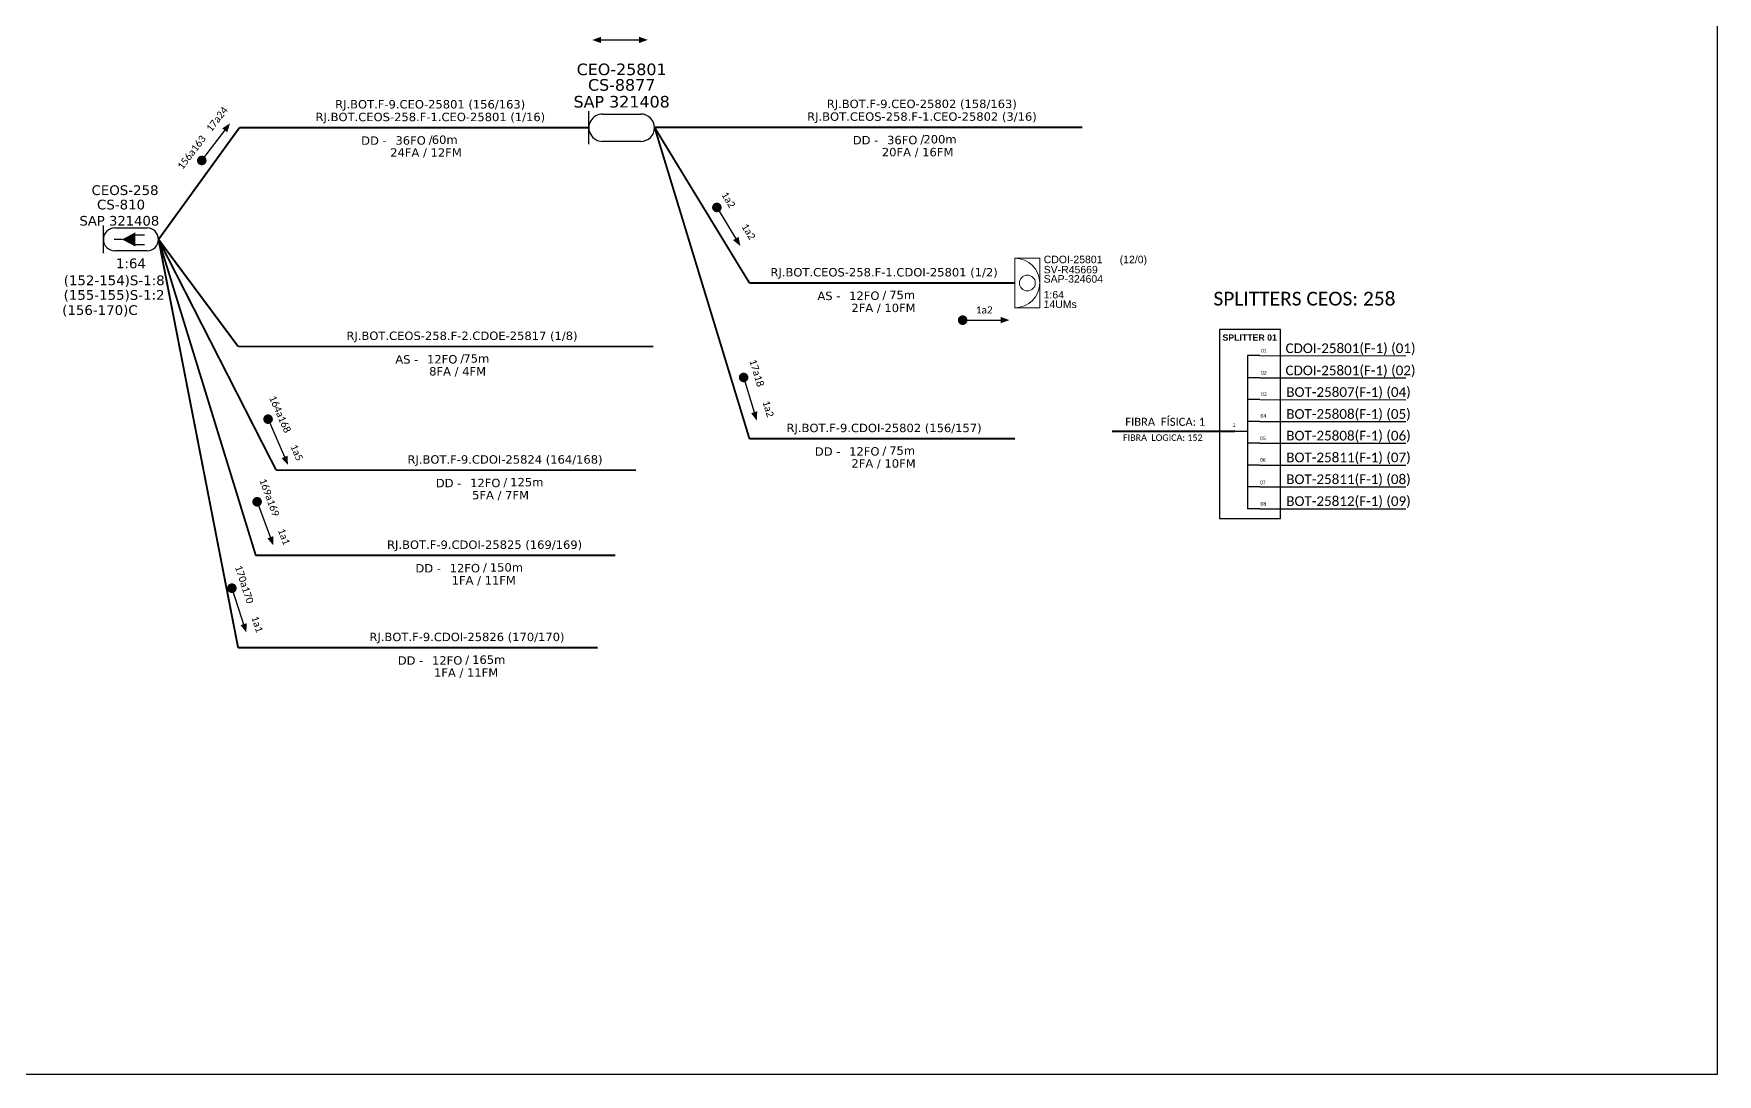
# Model space of a CAD drawing. Extents: x -4 to 837, y 1 to 595.
# Drawn here: x 359.4 to 837.2, y 1.3 to 296.5 of the extents above; entities that cross this region are included whole.
import ezdxf
from ezdxf.enums import TextEntityAlignment as Align

# ---------------------------------------------------------------- set-up
doc = ezdxf.new("R2010")
doc.units = 0
for name, color, linetype, lineweight in [("20.0-LEGENDA DOS CDO'S", 1, 'Continuous', 0), ('20.1-CDO_INTERIOR', 1, 'Continuous', 0), ('40.1-ETIQUETAS', 1, 'Continuous', 20)]:
    doc.layers.add(name, color=color, linetype=linetype, lineweight=lineweight)
for name, color, linetype in [('20.4-CEOS', 1, 'Continuous'), ('CABO OPTICO EXISTENTE', 5, 'Continuous'), ('CAP a instalar', 1, 'Continuous'), ('SETA', 7, 'Continuous')]:
    doc.layers.add(name, color=color, linetype=linetype)
doc.styles.add('ARIAL', font='arial.ttf')
doc.styles.add('MtXpl_Calibri', font='calibri.ttf')
doc.styles.add('siredit', font='verdana.ttf')
doc.linetypes.add('FENCELINE1', pattern='A,0.25,-0.1,[133,ltypeshp.shx,S=0.1,R=0,X=-0.1,Y=0],-0.1,1', length=1.45)

# ---------------------------------------------------------------- blocks, each defined once
blk = doc.blocks.new('ETIQUETA_RS5F')
at = {"layer": '40.1-ETIQUETAS', "color": 0, "style": 'siredit'}
blk.add_text('/', height=1.5, dxfattribs=at).set_placement((1.58, -1.95), align=Align.MIDDLE_RIGHT)
for tag, p in [('ETIQUETA_R_PRIMARIA', (1.21, 4.1)), ('ETIQUETA_R_SECUNDARIA', (1.21, 2.1)), ('F_ATIVAS/F_MORTAS', (1.14, -4.24))]:
    blk.add_attdef(tag, text='', height=1.5, dxfattribs=at).set_placement(p, align=Align.MIDDLE_CENTER)
for tag, p in [('TIPO_CABO', (-6.58, -2.12)), ('CAP_CABO', (0.4, -2.09))]:
    blk.add_attdef(tag, text='', height=1.5, dxfattribs=at).set_placement(p, align=Align.MIDDLE_RIGHT)
blk.add_attdef('METROS', text='', height=1.5, dxfattribs=at).set_placement((2.14, -1.95), align=Align.MIDDLE_LEFT)
for tag, p in [('FUSÃO_1', (0.85, -8.39)), ('FUSÃO_2', (0.85, -10.6)), ('FUSÃO_3', (0.85, -12.93)), ('FUSÃO_4', (0.85, -15.14)), ('FUSÃO_5', (0.85, -17.16))]:
    blk.add_attdef(tag, text='', height=1.5, dxfattribs=at).set_placement(p, align=Align.CENTER)
blk = doc.blocks.new('CEOS_UN_SC')
at = {"layer": '20.4-CEOS', "color": 0}
for p, q in [((-9.11, 2.39), (-2.39, 2.39)), ((-2.39, -2.39), (-9.11, -2.39))]:
    blk.add_line(p, q, dxfattribs=at)
for points in [[(-11.5, -2.89), (-11.5, 2.89)], [(-7.6, 0), (-9.22, 0)], [(-4.96, 0.95), (-2.92, 0.95)], [(-4.96, -1.04), (-2.92, -1.04)]]:
    blk.add_lwpolyline(points, dxfattribs=at)
blk.add_lwpolyline([(-7.6, 0, 0, 2.95, 0), (-4.83, 0, 2.95, 2.95, 0)], format="xyseb", dxfattribs=at)
for centre, start, end in [((-9.11, 0), 90, 270), ((-2.39, 0), 270, 90)]:
    blk.add_arc(centre, 2.39, start, end, dxfattribs=at)
at = {"layer": '20.4-CEOS', "color": 7, "style": 'siredit'}
for tag, height, p in [('NOME?', 2.03, (-5.75, 10.27)), ('LOCAL?', 2.03, (-5.75, 7.27)), ('TIPO?', 2, (-8.17, 3.89))]:
    blk.add_attdef(tag, text='', height=height, dxfattribs=at).set_placement(p, align=Align.MIDDLE_CENTER)
for tag, p in [('RACIO_SPLITAGEM', (-5.75, -3.97)), ('FIBRAS_RESERVA', (-5.75, -7.51))]:
    blk.add_attdef(tag, text='', height=2.03, dxfattribs=at).set_placement(p, align=Align.TOP_CENTER)

msp = doc.modelspace()

# ---------------------------------------------------------------- linework, layer by layer
for p, q in [((837.17, 1.26), (837.17, 595.26)), ((-3.83, 1.26), (837.17, 1.26))]:
    msp.add_line(p, q)
at = {"color": 7, "linetype": 'Continuous'}
for p, q in [((703.88, 205.17), (703.88, 161.74)), ((707.4, 205.17), (703.88, 205.17)), ((707.4, 198.89), (703.88, 198.89)), ((707.4, 192.69), (703.88, 192.69)), ((707.4, 186.47), (703.88, 186.47)), ((700.23, 183.74), (703.87, 183.74)), ((707.4, 180.31), (703.88, 180.31)), ((707.4, 174.14), (703.88, 174.14)), ((707.4, 167.95), (703.88, 167.95)), ((707.4, 161.74), (703.88, 161.74))]:
    msp.add_line(p, q, dxfattribs=at)
at = {"color": 10, "linetype": 'Continuous'}
for p, q in [((707.4, 205.17), (748.77, 205.16)), ((707.4, 198.89), (748.77, 198.87)), ((707.4, 192.69), (748.77, 192.68)), ((707.4, 186.47), (748.77, 186.46)), ((707.4, 180.32), (748.77, 180.31)), ((707.4, 174.14), (748.77, 174.13)), ((707.4, 167.95), (748.77, 167.94)), ((707.4, 161.74), (748.77, 161.73))]:
    msp.add_line(p, q, dxfattribs=at)
at = {"color": 1, "linetype": 'Continuous', "lineweight": 60}
msp.add_line((700.23, 183.74), (665.45, 183.63), dxfattribs=at)
at = {"const_width": 1.36}
msp.add_lwpolyline([(406.72, 260.01, 1), (407.55, 261.09, 1)], format="xyb", close=True, dxfattribs=at)
at = {"color": 7, "const_width": 1.36}
for points in [[(552.94, 247.81, 1), (553.64, 246.65, 1)], [(622.35, 215.25, 1), (623.71, 215.25, 1)], [(560.68, 199.63, 1), (561.07, 198.33, 1)], [(425.67, 187.78, 1), (426.21, 186.53, 1)], [(422.6, 164.35, 1), (423.07, 163.07, 1)], [(415.47, 139.85, 1), (415.89, 138.55, 1)]]:
    msp.add_lwpolyline(points, format="xyb", close=True, dxfattribs=at)
at = {"color": 7}
msp.add_lwpolyline([(695.91, 158.96), (713.19, 158.96), (713.19, 212.61), (695.91, 212.61)], close=True, dxfattribs=at)
at = {"layer": '20.1-CDO_INTERIOR', "color": 1, "lineweight": 18}
msp.add_lwpolyline([(644.91, 218.76), (644.91, 232.82), (637.88, 232.82), (637.88, 218.76)], close=True, dxfattribs=at)
msp.add_circle((641.39, 225.79), 2.25, dxfattribs=at)
msp.add_arc((637.88, 225.79), 7.03, 270, 90, dxfattribs=at)
at = {"layer": 'CAP a instalar', "color": 5, "linetype": 'Continuous'}
for p, q in [((516.96, 265.17), (516.96, 274.52)), ((520.83, 273.72), (531.71, 273.72)), ((531.72, 265.97), (520.84, 265.97))]:
    msp.add_line(p, q, dxfattribs=at)
at = {"layer": 'CAP a instalar', "color": 7, "linetype": 'FENCELINE1', "ltscale": 6, "const_width": 0.545}
for points in [[(394.86, 238.15), (417.8, 269.84)], [(417.8, 269.84), (516.96, 269.84)], [(535.6, 269.96), (657.03, 269.99)]]:
    msp.add_lwpolyline(points, dxfattribs=at)
at = {"layer": 'CAP a instalar', "color": 1, "linetype": 'FENCELINE1', "ltscale": 6, "const_width": 0.545}
for points in [[(535.6, 269.96), (562.53, 225.79)], [(562.53, 225.79), (637.87, 225.79)]]:
    msp.add_lwpolyline(points, dxfattribs=at)
at = {"layer": 'CAP a instalar', "color": 8, "linetype": 'FENCELINE1', "ltscale": 6, "const_width": 0.545}
for points in [[(535.6, 269.96), (562.53, 181.62)], [(394.86, 238.15), (417.44, 122.31)], [(422.46, 148.49), (394.86, 238.15)], [(428.25, 172.67), (394.86, 238.15)], [(562.53, 181.62), (637.87, 181.62)], [(428.25, 172.67), (530.32, 172.67)], [(422.46, 148.49), (524.52, 148.49)], [(417.44, 122.31), (519.51, 122.32)]]:
    msp.add_lwpolyline(points, dxfattribs=at)
at = {"layer": 'CAP a instalar', "color": 0, "linetype": 'FENCELINE1', "ltscale": 6, "const_width": 0.545}
for points in [[(417.46, 207.76), (394.86, 238.15)], [(417.46, 207.76), (535.25, 207.76)]]:
    msp.add_lwpolyline(points, dxfattribs=at)
at = {"layer": 'CAP a instalar', "color": 5, "linetype": 'Continuous'}
for centre, start_param, end_param in [((520.84, 269.84), 6.283185, 9.424778), ((531.72, 269.85), 3.141593, 6.283185)]:
    msp.add_ellipse(centre, major_axis=(0, 3.88), ratio=1, start_param=start_param, end_param=end_param, dxfattribs=at)
at = {"layer": 'SETA', "color": 7}
for points in [[(520.43, 294.74), (532.11, 294.74)], [(407.13, 260.55), (414.22, 269.84)], [(553.06, 247.6), (559.14, 237.6)], [(623.03, 215.25), (634.73, 215.25)], [(560.75, 199.4), (564.14, 188.2)], [(425.94, 187.15), (430.61, 176.44)], [(422.84, 163.71), (426.91, 152.76)], [(415.68, 139.2), (419.29, 128.08)]]:
    msp.add_lwpolyline(points, dxfattribs=at)
for points in [[(520.43, 295.65), (517.94, 294.74), (520.43, 293.84)], [(531.18, 295.67), (533.67, 294.76), (531.18, 293.86)], [(412.92, 269.66), (415.15, 271.09), (414.36, 268.56)], [(559.44, 238.89), (559.96, 236.28), (557.89, 237.94)], [(633.79, 216.18), (636.29, 215.27), (633.79, 214.36)], [(564.76, 189.37), (564.61, 186.72), (563.02, 188.84)], [(431.44, 176.8), (431.6, 174.15), (429.78, 176.08)], [(427.45, 153.96), (427.47, 151.31), (425.75, 153.33)], [(419.88, 129.26), (419.78, 126.61), (418.15, 128.7)]]:
    msp.add_solid(points, dxfattribs=at)

# ---------------------------------------------------------------- block references
at = {"layer": '20.4-CEOS', "color": 7}
ref = msp.add_blockref('CEOS_UN_SC', (394.86, 238.15), dxfattribs=dict(at, xscale=1.361490176462488, yscale=1.361490176462488, zscale=1.361490176462488))
ref.add_attrib('NOME?', 'CEOS-258', dxfattribs={"color": 7, "height": 2.76, "style": 'siredit'}).set_placement((385.36, 252.13), align=Align.MIDDLE_CENTER)
ref.add_attrib('LOCAL?', 'CS-810', dxfattribs={"color": 7, "height": 2.76, "style": 'siredit'}).set_placement((384.22, 248.04), align=Align.MIDDLE_CENTER)
ref.add_attrib('TIPO?', 'SAP 321408', dxfattribs={"color": 7, "height": 2.723, "style": 'siredit'}).set_placement((383.74, 243.45), align=Align.MIDDLE_CENTER)
ref.add_attrib('RACIO_SPLITAGEM', '1:64', dxfattribs={"color": 7, "height": 2.76, "style": 'siredit'}).set_placement((387.03, 232.74), align=Align.TOP_CENTER)
ref.add_attrib('FIBRAS_RESERVA', '(152-154)S-1:8', dxfattribs={"color": 7, "height": 2.7604, "style": 'siredit'}).set_placement((382.28, 227.93), align=Align.TOP_CENTER)
at = {"layer": 'CAP a instalar', "color": 7, "linetype": 'FENCELINE1', "ltscale": 7}
ref = msp.add_blockref('ETIQUETA_RS5F', (470.11, 269.55), dxfattribs=dict(at, xscale=1.588042121403182, yscale=1.588042121403182, zscale=1.588042121403182))
ref.add_attrib('ETIQUETA_R_PRIMARIA', 'RJ.BOT.F-9.CEO-25801 (156/163)', dxfattribs={"layer": '40.1-ETIQUETAS', "color": 0, "height": 2.3821, "style": 'siredit'}).set_placement((471.93, 276.5), align=Align.MIDDLE_CENTER)
ref.add_attrib('ETIQUETA_R_SECUNDARIA', 'RJ.BOT.CEOS-258.F-1.CEO-25801 (1/16)', dxfattribs={"layer": '40.1-ETIQUETAS', "color": 0, "height": 2.3821, "style": 'siredit'}).set_placement((471.99, 272.9), align=Align.MIDDLE_CENTER)
ref.add_attrib('TIPO_CABO', 'DD -', dxfattribs={"layer": '40.1-ETIQUETAS', "color": 0, "height": 2.382, "style": 'siredit'}).set_placement((459.61, 266.19), align=Align.MIDDLE_RIGHT)
ref.add_attrib('CAP_CABO', '36FO', dxfattribs={"layer": '40.1-ETIQUETAS', "color": 0, "height": 2.382, "style": 'siredit'}).set_placement((470.69, 266.23), align=Align.MIDDLE_RIGHT)
ref.add_attrib('METROS', '60m', dxfattribs={"layer": '40.1-ETIQUETAS', "color": 0, "height": 2.382, "style": 'siredit'}).set_placement((472.39, 266.45), align=Align.MIDDLE_LEFT)
ref.add_attrib('F_ATIVAS/F_MORTAS', '24FA / 12FM', dxfattribs={"layer": '40.1-ETIQUETAS', "color": 0, "height": 2.3821, "style": 'siredit'}).set_placement((470.75, 262.81), align=Align.MIDDLE_CENTER)
ref = msp.add_blockref('ETIQUETA_RS5F', (609.61, 269.67), dxfattribs=dict(at, xscale=1.588042121403182, yscale=1.588042121403182, zscale=1.588042121403182))
ref.add_attrib('ETIQUETA_R_PRIMARIA', 'RJ.BOT.F-9.CEO-25802 (158/163)', dxfattribs={"layer": '40.1-ETIQUETAS', "color": 0, "height": 2.3821, "style": 'siredit'}).set_placement((611.43, 276.62), align=Align.MIDDLE_CENTER)
ref.add_attrib('ETIQUETA_R_SECUNDARIA', 'RJ.BOT.CEOS-258.F-1.CEO-25802 (3/16)', dxfattribs={"layer": '40.1-ETIQUETAS', "color": 0, "height": 2.3821, "style": 'siredit'}).set_placement((611.48, 273.01), align=Align.MIDDLE_CENTER)
ref.add_attrib('TIPO_CABO', 'DD -', dxfattribs={"layer": '40.1-ETIQUETAS', "color": 0, "height": 2.382, "style": 'siredit'}).set_placement((599.1, 266.31), align=Align.MIDDLE_RIGHT)
ref.add_attrib('CAP_CABO', '36FO', dxfattribs={"layer": '40.1-ETIQUETAS', "color": 0, "height": 2.382, "style": 'siredit'}).set_placement((610.19, 266.35), align=Align.MIDDLE_RIGHT)
ref.add_attrib('METROS', '200m', dxfattribs={"layer": '40.1-ETIQUETAS', "color": 0, "height": 2.382, "style": 'siredit'}).set_placement((611.89, 266.57), align=Align.MIDDLE_LEFT)
ref.add_attrib('F_ATIVAS/F_MORTAS', '20FA / 16FM', dxfattribs={"layer": '40.1-ETIQUETAS', "color": 0, "height": 2.3821, "style": 'siredit'}).set_placement((610.25, 262.93), align=Align.MIDDLE_CENTER)
at = {"layer": 'CAP a instalar', "color": 1, "linetype": 'FENCELINE1', "ltscale": 7}
ref = msp.add_blockref('ETIQUETA_RS5F', (598.85, 225.5), dxfattribs=dict(at, xscale=1.588042121401944, yscale=1.588042121401944, zscale=1.588042121401944))
ref.add_attrib('ETIQUETA_R_SECUNDARIA', 'RJ.BOT.CEOS-258.F-1.CDOI-25801 (1/2)', dxfattribs={"layer": 'CABO OPTICO EXISTENTE', "color": 0, "height": 2.3821, "style": 'siredit'}).set_placement((600.73, 228.84), align=Align.MIDDLE_CENTER)
ref.add_attrib('TIPO_CABO', 'AS -', dxfattribs={"layer": '40.1-ETIQUETAS', "color": 0, "height": 2.382, "style": 'siredit'}).set_placement((588.34, 222.14), align=Align.MIDDLE_RIGHT)
ref.add_attrib('CAP_CABO', '12FO', dxfattribs={"layer": '40.1-ETIQUETAS', "color": 0, "height": 2.382, "style": 'siredit'}).set_placement((599.43, 222.18), align=Align.MIDDLE_RIGHT)
ref.add_attrib('METROS', '75m', dxfattribs={"layer": '40.1-ETIQUETAS', "color": 0, "height": 2.382, "style": 'siredit'}).set_placement((602.2, 222.4), align=Align.MIDDLE_LEFT)
ref.add_attrib('F_ATIVAS/F_MORTAS', '2FA / 10FM', dxfattribs={"layer": '40.1-ETIQUETAS', "color": 0, "height": 2.382, "style": 'siredit'}).set_placement((600.57, 218.73), align=Align.MIDDLE_CENTER)
at = {"layer": 'CAP a instalar', "color": 0, "linetype": 'FENCELINE1', "ltscale": 7}
ref = msp.add_blockref('ETIQUETA_RS5F', (479.08, 207.47), dxfattribs=dict(at, xscale=1.588042121403182, yscale=1.588042121403182, zscale=1.588042121403182))
ref.add_attrib('ETIQUETA_R_SECUNDARIA', 'RJ.BOT.CEOS-258.F-2.CDOE-25817 (1/8)', dxfattribs={"layer": '40.1-ETIQUETAS', "color": 0, "height": 2.3821, "style": 'siredit'}).set_placement((480.96, 210.81), align=Align.MIDDLE_CENTER)
ref.add_attrib('TIPO_CABO', 'AS -', dxfattribs={"layer": '40.1-ETIQUETAS', "color": 0, "height": 2.382, "style": 'siredit'}).set_placement((468.58, 204.11), align=Align.MIDDLE_RIGHT)
ref.add_attrib('CAP_CABO', '12FO', dxfattribs={"layer": '40.1-ETIQUETAS', "color": 0, "height": 2.382, "style": 'siredit'}).set_placement((479.66, 204.15), align=Align.MIDDLE_RIGHT)
ref.add_attrib('METROS', '75m', dxfattribs={"layer": '40.1-ETIQUETAS', "color": 0, "height": 2.382, "style": 'siredit'}).set_placement((481.36, 204.37), align=Align.MIDDLE_LEFT)
ref.add_attrib('F_ATIVAS/F_MORTAS', '8FA / 4FM', dxfattribs={"layer": '40.1-ETIQUETAS', "color": 0, "height": 2.382, "style": 'siredit'}).set_placement((479.72, 200.73), align=Align.MIDDLE_CENTER)
at = {"layer": 'CAP a instalar', "color": 8, "linetype": 'FENCELINE1', "ltscale": 7}
ref = msp.add_blockref('ETIQUETA_RS5F', (598.85, 181.33), dxfattribs=dict(at, xscale=1.588042121401944, yscale=1.588042121401944, zscale=1.588042121401944))
ref.add_attrib('ETIQUETA_R_SECUNDARIA', 'RJ.BOT.F-9.CDOI-25802 (156/157)', dxfattribs={"layer": 'CABO OPTICO EXISTENTE', "color": 0, "height": 2.3821, "style": 'siredit'}).set_placement((600.73, 184.67), align=Align.MIDDLE_CENTER)
ref.add_attrib('TIPO_CABO', 'DD -', dxfattribs={"layer": '40.1-ETIQUETAS', "color": 0, "height": 2.382, "style": 'siredit'}).set_placement((588.34, 177.97), align=Align.MIDDLE_RIGHT)
ref.add_attrib('CAP_CABO', '12FO', dxfattribs={"layer": '40.1-ETIQUETAS', "color": 0, "height": 2.382, "style": 'siredit'}).set_placement((599.43, 178.01), align=Align.MIDDLE_RIGHT)
ref.add_attrib('METROS', '75m', dxfattribs={"layer": '40.1-ETIQUETAS', "color": 0, "height": 2.382, "style": 'siredit'}).set_placement((602.2, 178.23), align=Align.MIDDLE_LEFT)
ref.add_attrib('F_ATIVAS/F_MORTAS', '2FA / 10FM', dxfattribs={"layer": '40.1-ETIQUETAS', "color": 0, "height": 2.382, "style": 'siredit'}).set_placement((600.58, 174.59), align=Align.MIDDLE_CENTER)
ref = msp.add_blockref('ETIQUETA_RS5F', (491.3, 172.38), dxfattribs=dict(at, xscale=1.588042121401944, yscale=1.588042121401944, zscale=1.588042121401944))
ref.add_attrib('ETIQUETA_R_SECUNDARIA', 'RJ.BOT.F-9.CDOI-25824 (164/168)', dxfattribs={"layer": 'CABO OPTICO EXISTENTE', "color": 0, "height": 2.3821, "style": 'siredit'}).set_placement((493.17, 175.72), align=Align.MIDDLE_CENTER)
ref.add_attrib('TIPO_CABO', 'DD -', dxfattribs={"layer": '40.1-ETIQUETAS', "color": 0, "height": 2.382, "style": 'siredit'}).set_placement((480.79, 169.02), align=Align.MIDDLE_RIGHT)
ref.add_attrib('CAP_CABO', '12FO', dxfattribs={"layer": '40.1-ETIQUETAS', "color": 0, "height": 2.382, "style": 'siredit'}).set_placement((491.88, 169.06), align=Align.MIDDLE_RIGHT)
ref.add_attrib('METROS', '125m', dxfattribs={"layer": '40.1-ETIQUETAS', "color": 0, "height": 2.382, "style": 'siredit'}).set_placement((494.65, 169.28), align=Align.MIDDLE_LEFT)
ref.add_attrib('F_ATIVAS/F_MORTAS', '5FA / 7FM', dxfattribs={"layer": '40.1-ETIQUETAS', "color": 0, "height": 2.382, "style": 'siredit'}).set_placement((491.9, 165.61), align=Align.MIDDLE_CENTER)
ref = msp.add_blockref('ETIQUETA_RS5F', (485.5, 148.2), dxfattribs=dict(at, xscale=1.588042121401944, yscale=1.588042121401944, zscale=1.588042121401944))
ref.add_attrib('ETIQUETA_R_SECUNDARIA', 'RJ.BOT.F-9.CDOI-25825 (169/169)', dxfattribs={"layer": 'CABO OPTICO EXISTENTE', "color": 0, "height": 2.3821, "style": 'siredit'}).set_placement((487.38, 151.54), align=Align.MIDDLE_CENTER)
ref.add_attrib('TIPO_CABO', 'DD -', dxfattribs={"layer": '40.1-ETIQUETAS', "color": 0, "height": 2.382, "style": 'siredit'}).set_placement((475, 144.84), align=Align.MIDDLE_RIGHT)
ref.add_attrib('CAP_CABO', '12FO', dxfattribs={"layer": '40.1-ETIQUETAS', "color": 0, "height": 2.382, "style": 'siredit'}).set_placement((486.08, 144.88), align=Align.MIDDLE_RIGHT)
ref.add_attrib('METROS', '150m', dxfattribs={"layer": '40.1-ETIQUETAS', "color": 0, "height": 2.382, "style": 'siredit'}).set_placement((488.86, 145.1), align=Align.MIDDLE_LEFT)
ref.add_attrib('F_ATIVAS/F_MORTAS', '1FA / 11FM', dxfattribs={"layer": '40.1-ETIQUETAS', "color": 0, "height": 2.382, "style": 'siredit'}).set_placement((487.14, 141.43), align=Align.MIDDLE_CENTER)
ref = msp.add_blockref('ETIQUETA_RS5F', (480.49, 122.02), dxfattribs=dict(at, xscale=1.588042121401944, yscale=1.588042121401944, zscale=1.588042121401944))
ref.add_attrib('ETIQUETA_R_SECUNDARIA', 'RJ.BOT.F-9.CDOI-25826 (170/170)', dxfattribs={"layer": 'CABO OPTICO EXISTENTE', "color": 0, "height": 2.3821, "style": 'siredit'}).set_placement((482.37, 125.37), align=Align.MIDDLE_CENTER)
ref.add_attrib('TIPO_CABO', 'DD -', dxfattribs={"layer": '40.1-ETIQUETAS', "color": 0, "height": 2.382, "style": 'siredit'}).set_placement((469.98, 118.67), align=Align.MIDDLE_RIGHT)
ref.add_attrib('CAP_CABO', '12FO', dxfattribs={"layer": '40.1-ETIQUETAS', "color": 0, "height": 2.382, "style": 'siredit'}).set_placement((481.07, 118.7), align=Align.MIDDLE_RIGHT)
ref.add_attrib('METROS', '165m', dxfattribs={"layer": '40.1-ETIQUETAS', "color": 0, "height": 2.382, "style": 'siredit'}).set_placement((483.84, 118.92), align=Align.MIDDLE_LEFT)
ref.add_attrib('F_ATIVAS/F_MORTAS', '1FA / 11FM', dxfattribs={"layer": '40.1-ETIQUETAS', "color": 0, "height": 2.382, "style": 'siredit'}).set_placement((482.14, 115.25), align=Align.MIDDLE_CENTER)

# ---------------------------------------------------------------- texts
at = {"color": 1, "style": 'MtXpl_Calibri'}
for s, p in [('CDOI-25801(F-1) (01)', (714.65, 205.9)), ('CDOI-25801(F-1) (02)', (714.64, 199.61))]:
    msp.add_text(s, height=2.7432, dxfattribs=at).set_placement(p)
at = {"color": 7, "attachment_point": 5}
for s, insert, char_height, width, rotation in [('\\fCalibri|b0|i0|c0|p34;17a24', (411.45, 272.27), 2.0392, 34.4747, 52.6599), ('\\fCalibri|b0|i0|c0|p34;1a2', (556.58, 249.38), 2.0422, 34.5257, 301.2901), ('\\fCalibri|b0|i0|c0|p34;1a2', (562.28, 240.35), 2.0422, 34.5257, 301.2901), ('\\fCalibri|b0|i0|c0|p34;17a18', (564.6, 200.25), 2.0422, 34.5257, 286.8733), ('\\fCalibri|b0|i0|c0|p34;164a168', (429.34, 188.56), 2.0392, 34.4747, 293.542), ('\\fCalibri|b0|i0|c0|p34;1a2', (567.87, 190.08), 2.0422, 34.5257, 286.8733), ('\\fCalibri|b0|i0|c0|p34;1a5', (434.08, 177.68), 2.0392, 34.4747, 293.542), ('\\fCalibri|b0|i0|c0|p34;169a169', (426.31, 164.93), 2.0392, 34.4747, 290.412), ('\\fCalibri|b0|i0|c0|p34;1a1', (430.45, 153.81), 2.0392, 34.4747, 290.412), ('\\fCalibri|b0|i0|c0|p34;170a170', (419.2, 140.27), 2.0392, 34.4747, 287.9897), ('\\fCalibri|b0|i0|c0|p34;1a1', (422.87, 128.98), 2.0392, 34.4747, 287.9897)]:
    msp.add_mtext(s, dxfattribs=dict(at, insert=insert, char_height=char_height, width=width, rotation=rotation))
at = {"insert": (404.25, 262.84), "char_height": 2.0392, "width": 34.4747, "attachment_point": 5, "rotation": 52.6599}
msp.add_mtext('\\fCalibri|b0|i0|c0|p34;156a163', dxfattribs=at)
at = {"attachment_point": 5}
for s, insert, char_height, width in [('\\C7;\\fCalibri|b0|i0|c0|p34;SPLITTERS CEOS: 258', (720.02, 221.32), 3.9002, 59.4353), ('{\\fArial|b1|i0|c0|p34;\\C10;SPLITTER 01}', (704.47, 210.29), 1.7753, 17.28), ('\\C7;\\fArial|b0|i0;\\H0.578704x;01 ', (708.51, 206.59), 1.7753, 3.7582), ('\\C7;\\fArial|b0|i0|;\\H1.0273588255048;02 ', (708.51, 200.31), 1.7753, 3.7582), ('\\C7;\\fCalibri|b0|i0|c0|p34;BOT-25807(F-1) (04)', (732.53, 194.55), 2.7432, 40.9104), ('\\C7;\\fArial|b0|i0|;\\H1.0273588255048;03 ', (708.51, 194.25), 1.7753, 3.456), ('\\C7;\\fCalibri|b0|i0|c0|p34;FIBRA  FÍSICA: 1', (680.52, 186.39), 2.2859, 34.56), ('\\C7;\\fArial|b0|i0|;\\H1.0273588255048;04 ', (708.36, 188.11), 1.7753, 3.7582), ('\\C7;\\fCalibri|b0|i0|c0|p34;BOT-25808(F-1) (05)', (732.52, 188.33), 2.7432, 40.9104), ('\\C7;\\fCalibri|b0|i0|c0|p34;FIBRA  LOGICA: 152', (679.83, 181.9), 1.8289, 34.56), ('\\C7;\\fArial|b0|i0|;\\H1.0273588255048;1', (700.07, 185.57), 1.7753, 1.7584), ('\\C7;\\fArial|b0|i0|;\\H1.0273588255048;05 ', (708.23, 181.71), 1.7753, 4.6222), ('\\C7;\\fCalibri|b0|i0|c0|p34;BOT-25808(F-1) (06)', (732.52, 182.18), 2.7432, 40.9104), ('\\C7;\\fCalibri|b0|i0|c0|p34;BOT-25811(F-1) (07)', (732.52, 176), 2.7432, 40.9104), ('\\C7;\\fArial|b0|i0|;\\H1.0273588255048;06 ', (708.18, 175.57), 1.7753, 3.7582), ('\\C7;\\fArial|b0|i0|;\\H1.0273588255048;07 ', (708.21, 169.19), 1.7753, 3.7582), ('\\C7;\\fCalibri|b0|i0|c0|p34;BOT-25811(F-1) (08)', (732.52, 169.81), 2.7432, 40.9104), ('\\C7;\\fArial|b0|i0|;\\H1.0273588255048;08 ', (708.36, 163.12), 1.7753, 3.7582), ('\\C7;\\fCalibri|b0|i0|c0|p34;BOT-25812(F-1) (09)', (732.52, 163.6), 2.7432, 40.9104)]:
    msp.add_mtext(s, dxfattribs=dict(at, insert=insert, char_height=char_height, width=width))
at = {"color": 7, "insert": (629.15, 218.15), "char_height": 2.0422, "width": 34.5257, "attachment_point": 5}
msp.add_mtext('\\fCalibri|b0|i0|c0|p34;1a2', dxfattribs=at)
at = {"layer": "20.0-LEGENDA DOS CDO'S", "color": 1, "style": 'ARIAL'}
for s, p in [('SV-R45669', (646.03, 228.52)), ('CDOI-25801', (646.03, 231.41)), ('SAP-324604', (646.02, 225.9)), ('1:64', (646.01, 221.4)), ('14UMs', (646, 218.7))]:
    msp.add_text(s, height=2.126, rotation=359.9724, dxfattribs=at).set_placement(p)
msp.add_text('            (12/0)', height=2.1259, rotation=359.9724, dxfattribs=at).set_placement((666.52, 231.4), align=Align.CENTER)
at = {"layer": '20.4-CEOS', "color": 5, "style": 'siredit'}
for s, p in [('CEO-25801', (526.27, 288.05)), ('CS-8877', (526.27, 283.64)), ('SAP 321408', (526.27, 278.87))]:
    msp.add_text(s, height=3.286, rotation=0.0129, dxfattribs=at).set_placement(p, align=Align.TOP_CENTER)
at = {"layer": '20.4-CEOS', "color": 7, "style": 'siredit'}
for tag, p in [('(155-155)S-1:2', (382.25, 223.78)), ('(156-170)C', (378.23, 219.49))]:
    msp.add_attdef(tag, text='(XX)R', height=2.76, dxfattribs=at).set_placement(p, align=Align.TOP_CENTER)

doc.saveas('drawing.dxf')
